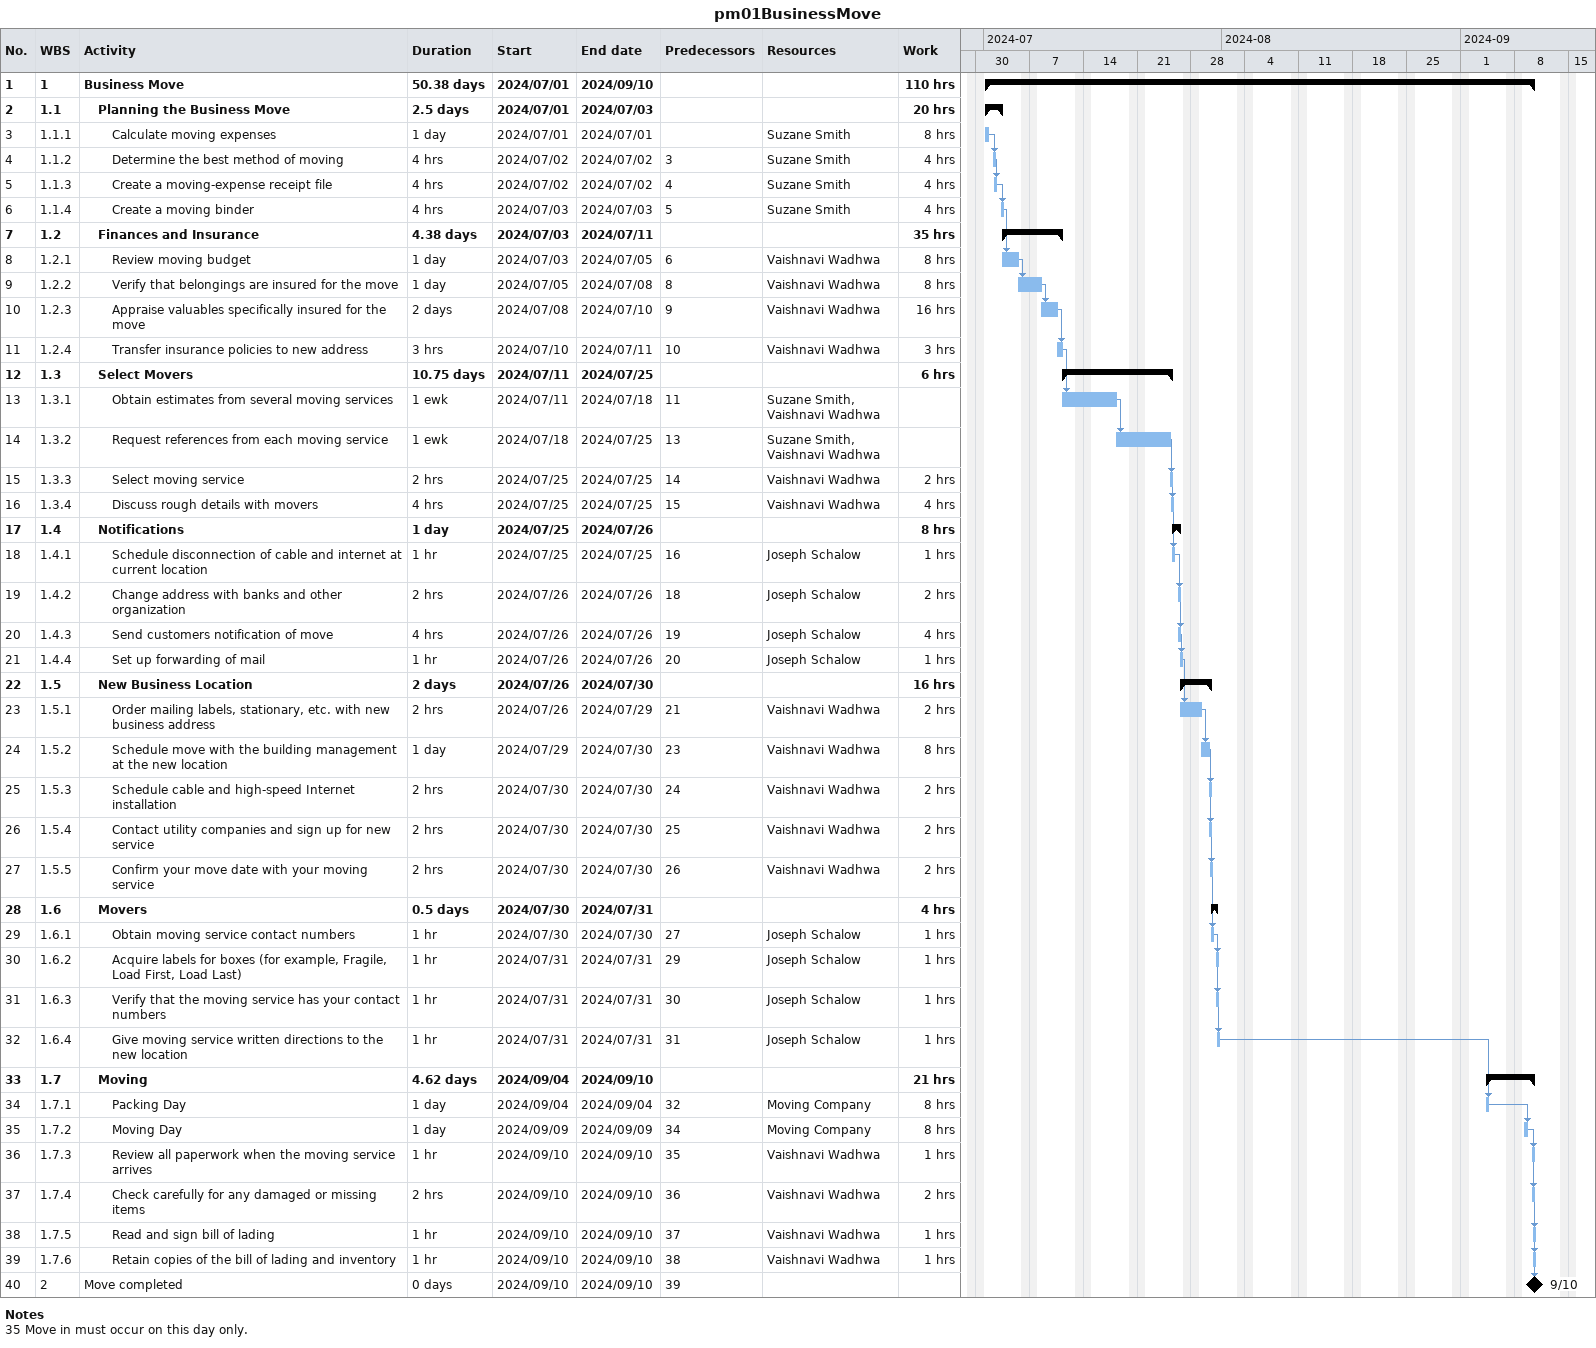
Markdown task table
pm01BusinessMove

| ID | WBS | Task | Duration | Start | Finish | Predecessors | Resources | Work (h) |
|---|---|---|---|---|---|---|---|---|
| 1 | 1 | **Business Move** | 50.38d | 2024-07-01 | 2024-09-10 |  |  | 110 |
| 2 | 1.1 | **Planning the Business Move** | 2.5d | 2024-07-01 | 2024-07-03 |  |  | 20 |
| 3 | 1.1.1 | Calculate moving expenses | 1d | 2024-07-01 | 2024-07-01 |  | Suzane Smith | 8 |
| 4 | 1.1.2 | Determine the best method of moving | 4h | 2024-07-02 | 2024-07-02 | 3 | Suzane Smith | 4 |
| 5 | 1.1.3 | Create a moving-expense receipt file | 4h | 2024-07-02 | 2024-07-02 | 4 | Suzane Smith | 4 |
| 6 | 1.1.4 | Create a moving binder | 4h | 2024-07-03 | 2024-07-03 | 5 | Suzane Smith | 4 |
| 7 | 1.2 | **Finances and Insurance** | 4.38d | 2024-07-03 | 2024-07-11 |  |  | 35 |
| 8 | 1.2.1 | Review moving budget | 1d | 2024-07-03 | 2024-07-05 | 6 | Vaishnavi Wadhwa | 8 |
| 9 | 1.2.2 | Verify that belongings are insured for the move | 1d | 2024-07-05 | 2024-07-08 | 8 | Vaishnavi Wadhwa | 8 |
| 10 | 1.2.3 | Appraise valuables specifically insured for the move | 2d | 2024-07-08 | 2024-07-10 | 9 | Vaishnavi Wadhwa | 16 |
| 11 | 1.2.4 | Transfer insurance policies to new address | 3h | 2024-07-10 | 2024-07-11 | 10 | Vaishnavi Wadhwa | 3 |
| 12 | 1.3 | **Select Movers** | 10.75d | 2024-07-11 | 2024-07-25 |  |  | 6 |
| 13 | 1.3.1 | Obtain estimates from several moving services | 1ew | 2024-07-11 | 2024-07-18 | 11 | Suzane Smith, Vaishnavi Wadhwa |  |
| 14 | 1.3.2 | Request references from each moving service | 1ew | 2024-07-18 | 2024-07-25 | 13 | Suzane Smith, Vaishnavi Wadhwa |  |
| 15 | 1.3.3 | Select moving service | 2h | 2024-07-25 | 2024-07-25 | 14 | Vaishnavi Wadhwa | 2 |
| 16 | 1.3.4 | Discuss rough details with movers | 4h | 2024-07-25 | 2024-07-25 | 15 | Vaishnavi Wadhwa | 4 |
| 17 | 1.4 | **Notifications** | 1d | 2024-07-25 | 2024-07-26 |  |  | 8 |
| 18 | 1.4.1 | Schedule disconnection of cable and internet at current location | 1h | 2024-07-25 | 2024-07-25 | 16 | Joseph Schalow | 1 |
| 19 | 1.4.2 | Change address with banks and other organization | 2h | 2024-07-26 | 2024-07-26 | 18 | Joseph Schalow | 2 |
| 20 | 1.4.3 | Send customers notification of move | 4h | 2024-07-26 | 2024-07-26 | 19 | Joseph Schalow | 4 |
| 21 | 1.4.4 | Set up forwarding of mail | 1h | 2024-07-26 | 2024-07-26 | 20 | Joseph Schalow | 1 |
| 22 | 1.5 | **New Business Location** | 2d | 2024-07-26 | 2024-07-30 |  |  | 16 |
| 23 | 1.5.1 | Order mailing labels, stationary, etc. with new business address | 2h | 2024-07-26 | 2024-07-29 | 21 | Vaishnavi Wadhwa | 2 |
| 24 | 1.5.2 | Schedule move with the building management at the new location | 1d | 2024-07-29 | 2024-07-30 | 23 | Vaishnavi Wadhwa | 8 |
| 25 | 1.5.3 | Schedule cable and high-speed Internet installation | 2h | 2024-07-30 | 2024-07-30 | 24 | Vaishnavi Wadhwa | 2 |
| 26 | 1.5.4 | Contact utility companies and sign up for new service | 2h | 2024-07-30 | 2024-07-30 | 25 | Vaishnavi Wadhwa | 2 |
| 27 | 1.5.5 | Confirm your move date with your moving service | 2h | 2024-07-30 | 2024-07-30 | 26 | Vaishnavi Wadhwa | 2 |
| 28 | 1.6 | **Movers** | 0.5d | 2024-07-30 | 2024-07-31 |  |  | 4 |
| 29 | 1.6.1 | Obtain moving service contact numbers | 1h | 2024-07-30 | 2024-07-30 | 27 | Joseph Schalow | 1 |
| 30 | 1.6.2 | Acquire labels for boxes (for example, Fragile, Load First, Load Last) | 1h | 2024-07-31 | 2024-07-31 | 29 | Joseph Schalow | 1 |
| 31 | 1.6.3 | Verify that the moving service has your contact numbers | 1h | 2024-07-31 | 2024-07-31 | 30 | Joseph Schalow | 1 |
| 32 | 1.6.4 | Give moving service written directions to the new location | 1h | 2024-07-31 | 2024-07-31 | 31 | Joseph Schalow | 1 |
| 33 | 1.7 | **Moving** | 4.62d | 2024-09-04 | 2024-09-10 |  |  | 21 |
| 34 | 1.7.1 | Packing Day | 1d | 2024-09-04 | 2024-09-04 | 32 | Moving Company | 8 |
| 35 | 1.7.2 | Moving Day | 1d | 2024-09-09 | 2024-09-09 | 34 | Moving Company | 8 |
| 36 | 1.7.3 | Review all paperwork when the moving service arrives | 1h | 2024-09-10 | 2024-09-10 | 35 | Vaishnavi Wadhwa | 1 |
| 37 | 1.7.4 | Check carefully for any damaged or missing items | 2h | 2024-09-10 | 2024-09-10 | 36 | Vaishnavi Wadhwa | 2 |
| 38 | 1.7.5 | Read and sign bill of lading | 1h | 2024-09-10 | 2024-09-10 | 37 | Vaishnavi Wadhwa | 1 |
| 39 | 1.7.6 | Retain copies of the bill of lading and inventory | 1h | 2024-09-10 | 2024-09-10 | 38 | Vaishnavi Wadhwa | 1 |
| 40 | 2 | Move completed | 0d | 2024-09-10 | 2024-09-10 | 39 |  |  |

Notes
- 35: Move in must occur on this day only.
